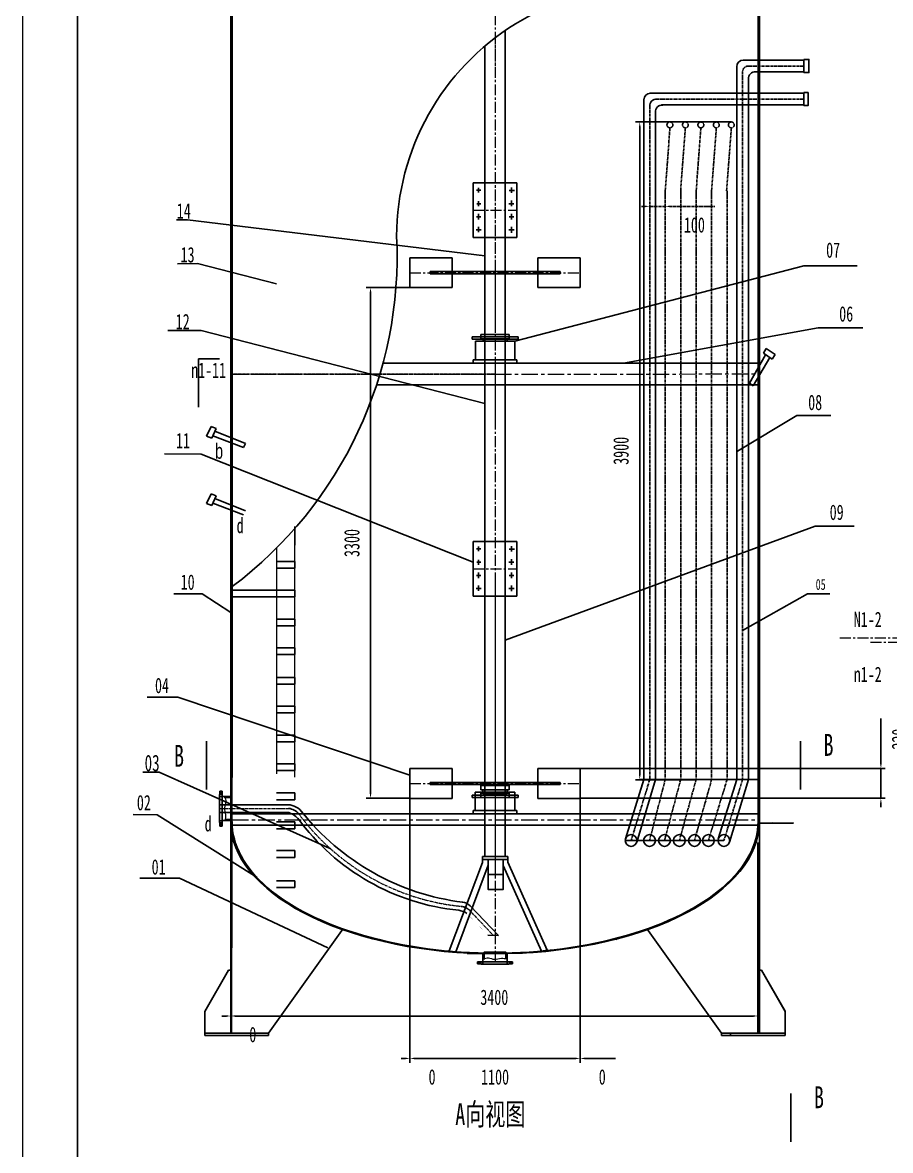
# Model space of a CAD drawing. Header units: millimetres. Extents: x 0 to 16820, y 0 to 23780.
# Drawn here: x 0 to 7920, y 8236 to 18525 of the extents above; entities that cross this region are included whole.
import ezdxf

# ---------------------------------------------------------------- set-up
doc = ezdxf.new("R2010")
doc.units = ezdxf.units.MM
doc.header["$LTSCALE"] = 20
doc.linetypes.add('CENTER', pattern=[2, 1.25, -0.25, 0.25, -0.25])
doc.layers.add('HIDDEN', color=1, linetype='Continuous')
for name, color, linetype, lineweight in [('text', 2, 'Continuous', 13), ('中心线', 1, 'CENTER', 13), ('尺寸线', 2, 'Continuous', 15), ('粗实线', 7, 'Continuous', 25), ('细实线', 3, 'Continuous', 15)]:
    doc.layers.add(name, color=color, linetype=linetype, lineweight=lineweight)
doc.styles.add('DIM', font='SIMFANG.TTF', dxfattribs={"width": 0.67, "height": 140})
doc.styles.add('汉字', font='SIMFANG.TTF', dxfattribs={"width": 0.67, "height": 100})
doc.dimstyles.new('机械', dxfattribs={"dimscale": 20, "dimtxt": 5, "dimasz": 2, "dimexe": 2, "dimexo": 0, "dimgap": 5, "dimtad": 2, "dimdec": 1, "dimlfac": 0.708333, "dimdsep": 46, "dimtxsty": 'DIM', "dimcen": 2.5, "dimadec": 0, "dimazin": 0, "dimtfac": 1, "dimtdec": 1, "dimtmove": 0, "dimatfit": 3, "dimfxl": 0, "dimarcsym": 0})

# ---------------------------------------------------------------- blocks, each defined once
blk = doc.blocks.new('1')
at = {"layer": '粗实线', "color": 1}
for p, q in [((4072, 22156), (4240, 22156)), ((4240, 22156), (4240, 22094)), ((4240, 22094), (4072, 22094))]:
    blk.add_line(p, q, dxfattribs=at)
blk = doc.blocks.new('*D9')
at = {"layer": 'Defpoints', "color": 0, "linetype": 'ByBlock'}
for p in [(5632, 17618), (6148, 17618), (6147, 11618)]:
    blk.add_point(p, dxfattribs=at)
at = {"layer": '粗实线', "color": 0, "linetype": 'ByBlock', "lineweight": -2}
for p, q in [((6148, 17618), (5592, 17618)), ((5632, 11658), (5632, 17578)), ((6147, 11618), (5592, 11618))]:
    blk.add_line(p, q, dxfattribs=at)
at = {"layer": '粗实线', "color": 0, "linetype": 'ByBlock'}
for points in [[(5626, 17578), (5639, 17578), (5632, 17618)], [(5626, 11658), (5639, 11658), (5632, 11618)]]:
    blk.add_solid(points, dxfattribs=at)
at = {"layer": '粗实线', "color": 0, "linetype": 'ByBlock', "insert": (5462, 14618), "char_height": 140, "attachment_point": 5, "rotation": 90, "style": 'DIM'}
blk.add_mtext('3900', dxfattribs=at)
blk = doc.blocks.new('*D11')
at = {"layer": 'Defpoints', "color": 0, "linetype": 'CENTER'}
for p in [(5723, 16859), (5864, 16859), (5864, 16848)]:
    blk.add_point(p, dxfattribs=at)
at = {"layer": '粗实线', "color": 0, "linetype": 'CENTER', "lineweight": -2}
for p, q in [((5683, 16848), (5643, 16848)), ((5723, 16859), (5723, 16808)), ((5723, 16848), (5864, 16848)), ((5864, 16859), (5864, 16808)), ((5904, 16848), (6318, 16848))]:
    blk.add_line(p, q, dxfattribs=at)
at = {"layer": '粗实线', "color": 0, "linetype": 'CENTER'}
for points in [[(5683, 16855), (5683, 16842), (5723, 16848)], [(5904, 16855), (5904, 16842), (5864, 16848)]]:
    blk.add_solid(points, dxfattribs=at)
at = {"layer": '粗实线', "color": 0, "linetype": 'CENTER', "insert": (6131, 16678), "char_height": 140, "attachment_point": 5, "style": 'DIM'}
blk.add_mtext('100', dxfattribs=at)
blk = doc.blocks.new('*D12')
at = {"layer": 'Defpoints', "color": 0, "linetype": 'ByBlock'}
for p in [(1900, 12414), (1900, 9462), (1900, 9306)]:
    blk.add_point(p, dxfattribs=at)
at = {"layer": '粗实线', "color": 0, "linetype": 'ByBlock', "lineweight": -2}
for p, q in [((1900, 12414), (1900, 9422)), ((1900, 9306), (1900, 9502)), ((1860, 9462), (1820, 9462)), ((1900, 9462), (1900, 9462)), ((1940, 9462), (2223, 9462))]:
    blk.add_line(p, q, dxfattribs=at)
at = {"layer": '粗实线', "color": 0, "linetype": 'ByBlock'}
for points in [[(1860, 9469), (1860, 9455), (1900, 9462)], [(1940, 9469), (1940, 9455), (1900, 9462)]]:
    blk.add_solid(points, dxfattribs=at)
at = {"layer": '粗实线', "color": 0, "linetype": 'ByBlock', "insert": (2101, 9292), "char_height": 140, "attachment_point": 5, "style": 'DIM'}
blk.add_mtext('0', dxfattribs=at)
blk = doc.blocks.new('*D13')
at = {"layer": 'Defpoints', "color": 0, "linetype": 'ByBlock'}
for p in [(6710, 9462), (1900, 9306), (6710, 9306)]:
    blk.add_point(p, dxfattribs=at)
at = {"layer": '粗实线', "color": 0, "linetype": 'ByBlock', "lineweight": -2}
for p, q in [((1900, 9306), (1900, 9502)), ((6710, 9306), (6710, 9502)), ((1940, 9462), (6670, 9462))]:
    blk.add_line(p, q, dxfattribs=at)
at = {"layer": '粗实线', "color": 0, "linetype": 'ByBlock'}
for points in [[(1940, 9469), (1940, 9455), (1900, 9462)], [(6670, 9469), (6670, 9455), (6710, 9462)]]:
    blk.add_solid(points, dxfattribs=at)
at = {"layer": '粗实线', "color": 0, "linetype": 'ByBlock', "insert": (4305, 9632), "char_height": 140, "attachment_point": 5, "style": 'DIM'}
blk.add_mtext('3400', dxfattribs=at)
blk = doc.blocks.new('*D14')
at = {"layer": 'Defpoints', "color": 0, "linetype": 'ByBlock'}
for p in [(5088, 11720), (7833, 11720), (5088, 11448)]:
    blk.add_point(p, dxfattribs=at)
at = {"layer": '粗实线', "color": 0, "linetype": 'ByBlock', "lineweight": -2}
for p, q in [((7833, 11760), (7833, 12176)), ((5088, 11720), (7873, 11720)), ((7833, 11448), (7833, 11720)), ((5088, 11448), (7873, 11448)), ((7833, 11408), (7833, 11368))]:
    blk.add_line(p, q, dxfattribs=at)
at = {"layer": '粗实线', "color": 0, "linetype": 'ByBlock'}
for points in [[(7826, 11760), (7839, 11760), (7833, 11720)], [(7826, 11408), (7839, 11408), (7833, 11448)]]:
    blk.add_solid(points, dxfattribs=at)
at = {"layer": '粗实线', "color": 0, "linetype": 'ByBlock', "insert": (8003, 11988), "char_height": 140, "attachment_point": 5, "rotation": 90, "style": 'DIM'}
blk.add_mtext('220', dxfattribs=at)
blk = doc.blocks.new('*D15')
at = {"layer": 'Defpoints', "color": 0, "linetype": 'ByBlock'}
for p in [(3176, 16107), (3535, 16107), (3535, 11584), (3535, 11448), (3535, 11448), (3535, 9075)]:
    blk.add_point(p, dxfattribs=at)
at = {"layer": '粗实线', "color": 0, "linetype": 'ByBlock', "lineweight": -2}
for p, q in [((3535, 16107), (3136, 16107)), ((3176, 11488), (3176, 16067)), ((3535, 11584), (3535, 9035)), ((3535, 11448), (3136, 11448)), ((3535, 11448), (3535, 9035)), ((3495, 9075), (3455, 9075)), ((3535, 9075), (3535, 9075)), ((3575, 9075), (3858, 9075))]:
    blk.add_line(p, q, dxfattribs=at)
at = {"layer": '粗实线', "color": 0, "linetype": 'ByBlock'}
for points in [[(3169, 16067), (3182, 16067), (3176, 16107)], [(3169, 11488), (3182, 11488), (3176, 11448)], [(3495, 9082), (3495, 9068), (3535, 9075)], [(3575, 9082), (3575, 9068), (3535, 9075)]]:
    blk.add_solid(points, dxfattribs=at)
at = {"layer": '粗实线', "color": 0, "linetype": 'ByBlock', "insert": (3006, 13777), "char_height": 140, "attachment_point": 5, "rotation": 90, "style": 'DIM'}
blk.add_mtext('3300', dxfattribs=at)
at = {"layer": '粗实线', "color": 0, "linetype": 'ByBlock', "insert": (3737, 8905), "char_height": 140, "attachment_point": 5, "style": 'DIM'}
blk.add_mtext('0', dxfattribs=at)
blk = doc.blocks.new('*D16')
at = {"layer": 'Defpoints', "color": 0, "linetype": 'ByBlock'}
for p in [(3535, 11448), (5088, 11448), (5088, 9075)]:
    blk.add_point(p, dxfattribs=at)
at = {"layer": '粗实线', "color": 0, "linetype": 'ByBlock', "lineweight": -2}
for p, q in [((3535, 11448), (3535, 9035)), ((5088, 11448), (5088, 9035)), ((3575, 9075), (5048, 9075))]:
    blk.add_line(p, q, dxfattribs=at)
at = {"layer": '粗实线', "color": 0, "linetype": 'ByBlock'}
for points in [[(3575, 9082), (3575, 9068), (3535, 9075)], [(5048, 9082), (5048, 9068), (5088, 9075)]]:
    blk.add_solid(points, dxfattribs=at)
at = {"layer": '粗实线', "color": 0, "linetype": 'ByBlock', "insert": (4312, 8905), "char_height": 140, "attachment_point": 5, "style": 'DIM'}
blk.add_mtext('1100', dxfattribs=at)
blk = doc.blocks.new('*D17')
at = {"layer": 'Defpoints', "color": 0, "linetype": 'ByBlock'}
for p in [(5088, 11584), (5088, 11448), (5088, 9075)]:
    blk.add_point(p, dxfattribs=at)
at = {"layer": '粗实线', "color": 0, "linetype": 'ByBlock', "lineweight": -2}
for p, q in [((5088, 11584), (5088, 9035)), ((5088, 11448), (5088, 9035)), ((5048, 9075), (5008, 9075)), ((5088, 9075), (5088, 9075)), ((5128, 9075), (5411, 9075))]:
    blk.add_line(p, q, dxfattribs=at)
at = {"layer": '粗实线', "color": 0, "linetype": 'ByBlock'}
for points in [[(5048, 9082), (5048, 9068), (5088, 9075)], [(5128, 9082), (5128, 9068), (5088, 9075)]]:
    blk.add_solid(points, dxfattribs=at)
at = {"layer": '粗实线', "color": 0, "linetype": 'ByBlock', "insert": (5290, 8905), "char_height": 140, "attachment_point": 5, "style": 'DIM'}
blk.add_mtext('0', dxfattribs=at)
blk = doc.blocks.new('*D18')
at = {"layer": 'Defpoints', "color": 0, "linetype": 'ByBlock'}
for p in [(5088, 11584), (5088, 11584), (5088, 9075)]:
    blk.add_point(p, dxfattribs=at)
at = {"layer": '粗实线', "color": 0, "linetype": 'ByBlock', "lineweight": -2}
for p, q in [((5088, 11584), (5088, 9035)), ((5088, 11584), (5088, 9035)), ((5048, 9075), (5008, 9075)), ((5088, 9075), (5088, 9075)), ((5128, 9075), (5411, 9075))]:
    blk.add_line(p, q, dxfattribs=at)
at = {"layer": '粗实线', "color": 0, "linetype": 'ByBlock'}
for points in [[(5048, 9082), (5048, 9068), (5088, 9075)], [(5128, 9082), (5128, 9068), (5088, 9075)]]:
    blk.add_solid(points, dxfattribs=at)
at = {"layer": '粗实线', "color": 0, "linetype": 'ByBlock', "insert": (5290, 8905), "char_height": 140, "attachment_point": 5, "style": 'DIM'}
blk.add_mtext('0', dxfattribs=at)

msp = doc.modelspace()

# ---------------------------------------------------------------- linework, layer by layer
at = {"color": 3, "linetype": 'ByBlock'}
for p, q in [((6516.72, 18122.12), (6516.72, 11618.13)), ((6624.01, 18128.48), (6624.01, 18128.14)), ((6624.01, 18014.83), (6624.01, 11618.13)), ((5669.66, 17826.83), (5669.66, 11618.13)), ((5776.95, 17719.53), (5776.95, 11618.13))]:
    msp.add_line(p, q, dxfattribs=at)
at = {"color": 1, "linetype": 'CENTER'}
for p, q in [((6570.36, 18074.83), (6570.36, 11618.1)), ((5723.3, 17773.18), (5723.3, 11618.13)), ((5864.48, 16988.99), (5864.48, 11618.13)), ((6005.66, 16988.91), (6005.66, 11618.16)), ((6146.83, 16988.99), (6146.83, 11618.14)), ((6288.01, 16988.91), (6288.01, 11618.13)), ((6429.19, 16988.99), (6429.19, 11618.12))]:
    msp.add_line(p, q, dxfattribs=at)
at = {"color": 0, "linetype": 'CENTER'}
for p, q in [((5864.48, 16988.99), (5907.5, 17564.62)), ((6005.66, 16988.91), (6048.68, 17564.54)), ((6146.83, 16988.91), (6189.86, 17564.54)), ((6288.01, 16988.91), (6331.03, 17564.54)), ((6424.96, 16988.91), (6467.98, 17564.54)), ((5723.3, 11618.13), (5553.49, 11063.05)), ((5864.48, 11618.21), (5721.44, 11063.05)), ((6005.66, 11618.13), (5858.01, 11063.05)), ((6146.83, 11618.21), (5993.9, 11063.05)), ((6288.01, 11618.13), (6131.82, 11063.05)), ((6429.19, 11618.12), (6259.02, 11063.05)), ((6570.36, 11618.1), (6400.2, 11063.05))]:
    msp.add_line(p, q, dxfattribs=at)
for p, q in [((6760.69, 15507.79), (6785.94, 15552.39)), ((6785.94, 15552.39), (6866.64, 15497.46)), ((6633.87, 15234.02), (6780.47, 15494.81)), ((6818.55, 15469.84), (6667.28, 15211.22)), ((6841.12, 15455.03), (6760.69, 15507.79)), ((6866.64, 15497.46), (6841.12, 15455.03)), ((1678.07, 14752.25), (1720.22, 14840.31)), ((1766.01, 14821.47), (1725.96, 14734.01)), ((1725.96, 14734.01), (1678.07, 14752.25)), ((2015.72, 14649.87), (1735.82, 14755.52)), ((1754.77, 14796.92), (2033.22, 14686.33)), ((2033.22, 14686.33), (2015.72, 14649.87)), ((1899.54, 14153.93), (1899.54, 14344.06)), ((1678.07, 14137.98), (1720.22, 14226.04)), ((1720.22, 14226.04), (1766.01, 14207.19)), ((1766.01, 14207.19), (1725.96, 14119.73)), ((1913.54, 14153.93), (1913.54, 14214.31)), ((6711.54, 13502.05), (6711.54, 14232.08)), ((1725.96, 14119.73), (1678.07, 14137.98)), ((2015.72, 14035.6), (1735.82, 14141.25)), ((1754.77, 14182.65), (2033.22, 14072.06)), ((1899.54, 9305.5), (1899.54, 12414.06)), ((1913.54, 12414.06), (1908.26, 9305.5)), ((4201.56, 11485.95), (4421.56, 11485.95)), ((4198.56, 10889.79), (4198.72, 10915.92)), ((4198.72, 10915.92), (4428.27, 10915.92)), ((4428.27, 10915.92), (4428.27, 10889.79)), ((4198.56, 10862.35), (3891.61, 10055.08)), ((4249.93, 10836.7), (3955.08, 10048.81)), ((4428.27, 10889.79), (4198.56, 10889.79)), ((4198.56, 10889.79), (4198.56, 10862.35)), ((4734.7, 10054.3), (4385.43, 10834.08)), ((4428.27, 10889.79), (4428.27, 10865.12)), ((4428.27, 10865.12), (4786.57, 10062.7)), ((4249.93, 10752.84), (4385.43, 10752.84)), ((2913.54, 10243.04), (2919.58, 10250.59)), ((5709.54, 10243.04), (5703.49, 10250.59)), ((4311.54, 10030.76), (4058.83, 10030.76)), ((4311.54, 10030.76), (4058.83, 10030.76)), ((4201.54, 10030.76), (4421.54, 10030.76)), ((4421.54, 10030.76), (4421.54, 10030.76)), ((4786.57, 10062.7), (4770.17, 10060.66))]:
    msp.add_line(p, q)
at = {"color": 4}
for p, q in [((2484.89, 13926.91), (2484.89, 13926.91)), ((2484.89, 13394.19), (2484.89, 13394.19)), ((2484.89, 12868.68), (2484.89, 12868.68)), ((2484.89, 12335.71), (2484.89, 12335.71)), ((2484.89, 11810.2), (2484.89, 11810.2))]:
    msp.add_line(p, q, dxfattribs=at)
at = {"color": 6, "lineweight": 0}
for p, q in [((2317.47, 13730.38), (2317.47, 11985.34)), ((2484.89, 11985.34), (2484.89, 13757.21)), ((2317.96, 13083.68), (2317.96, 12983.72)), ((2485.38, 12983.74), (2485.38, 13083.68)), ((2317.47, 13010.31), (2317.47, 11672.04)), ((2317.96, 12983.72), (2317.96, 12883.72)), ((2484.89, 11640.5), (2484.89, 13010.31)), ((2485.38, 12883.74), (2485.38, 12983.74))]:
    msp.add_line(p, q, dxfattribs=at)
at = {"color": 7, "lineweight": 0}
msp.add_line((2317.96, 13083.68), (2485.38, 13083.68), dxfattribs=at)
at = {"color": 0, "linetype": 'Continuous'}
msp.add_line((6865.13, 11220.52), (6838.01, 11220.52), dxfattribs=at)
msp.add_lwpolyline([(4249.93, 10889.8), (4385.43, 10889.8), (4385.43, 10615.79), (4249.93, 10615.79)], close=True)
at = {"color": 0, "linetype": 'CENTER'}
for centre in [(5907.5, 17591.39), (6048.68, 17591.31), (6189.86, 17591.31), (6331.03, 17591.31), (6467.98, 17591.31)]:
    msp.add_circle(centre, 26.77, dxfattribs=at)
at = {"color": 0, "linetype": 'Continuous'}
msp.add_solid([(6837.59, 11230.52), (6840.92, 11230.52), (6839.26, 11220.52)], dxfattribs=at)
at = {"layer": 'Defpoints'}
for p, q in [((1900.03, 17124.53), (1900.03, 17048.55)), ((1912.03, 17124.53), (1912.03, 17048.55)), ((1899.54, 15176.2), (1899.54, 15093.45)), ((1911.54, 15176.2), (1911.54, 15100.17)), ((6711.54, 14510.49), (6711.54, 14434.51)), ((6723.54, 14510.49), (6723.54, 14434.51))]:
    msp.add_line(p, q, dxfattribs=at)
at = {"layer": 'HIDDEN', "color": 0}
msp.add_line((6706.17, 11220.52), (7035.25, 11220.52), dxfattribs=at)
msp.add_solid([(7032.33, 11230.52), (7035.67, 11230.52), (7034, 11220.52)], dxfattribs=at)
at = {"layer": '中心线', "ltscale": 4}
for p, q in [((4311.54, 21961.13), (4311.54, 15752.93)), ((4311.54, 18429), (4311.54, 18047.36)), ((4311.54, 18429), (4311.54, 18047.36)), ((4311.54, 17156.25), (4311.54, 15752.93)), ((4111.54, 16813.6), (4511.54, 16813.6)), ((4111.54, 16813.6), (4511.54, 16813.6)), ((4311.54, 16274.25), (4311.54, 14870.93)), ((4311.54, 16274.25), (4311.54, 14870.93)), ((3535.09, 16242.44), (5087.99, 16242.61)), ((3535.09, 16242.44), (5087.99, 16242.61)), ((3535.09, 16242.52), (5087.99, 16242.52)), ((3535.09, 16242.52), (5087.99, 16242.52)), ((4311.54, 15392.25), (4311.54, 13988.93)), ((4311.54, 15392.25), (4311.54, 13988.93)), ((4311.54, 13988.93), (4311.54, 12036.2)), ((4111.54, 13542.04), (4511.54, 13542.04)), ((4111.54, 13542.04), (4511.54, 13542.04)), ((4311.54, 13439.52), (4311.54, 12036.2)), ((7458.49, 12912.05), (9011.39, 12912.22)), ((7738.86, 12871.99), (13304.95, 12871.99)), ((7738.86, 12871.99), (13304.95, 12871.99)), ((4311.54, 12538.28), (4311.54, 11134.96)), ((4311.54, 12538.28), (4311.54, 11134.96)), ((4311.54, 12319.25), (4311.54, 10915.92)), ((4311.54, 12319.25), (4311.54, 10915.92)), ((4311.54, 11933.7), (4311.54, 11552.06)), ((4311.54, 11933.7), (4311.54, 11552.06)), ((4311.54, 11656.28), (4311.54, 10252.96)), ((4311.54, 11656.28), (4311.54, 9935.5)), ((3535.09, 11583.62), (5087.99, 11583.78)), ((3535.09, 11583.7), (5087.99, 11583.7)), ((3535.09, 11583.7), (5087.99, 11583.7)), ((3535.09, 11583.62), (5087.98, 11583.64)), ((4311.54, 11106.27), (4311.54, 10724.63)), ((4311.54, 11106.27), (4311.54, 10724.63))]:
    msp.add_line(p, q, dxfattribs=at)
at = {"layer": '中心线', "ltscale": 6}
for p, q in [((1912.03, 15318.44), (6724.03, 15318.95)), ((1911.48, 11250.87), (6723.48, 11251.38)), ((1911.48, 11250.87), (6723.48, 11251.38))]:
    msp.add_line(p, q, dxfattribs=at)
at = {"layer": '中心线', "color": 1}
for p, q in [((1798.28, 11354.55), (2427.08, 11355.91)), ((4071.16, 10432.15), (4295.16, 10198.46))]:
    msp.add_line(p, q, dxfattribs=at)
at = {"layer": '中心线', "color": 3, "const_width": 0.6}
msp.add_lwpolyline([(4055.2, 10397.64), (4246.67, 10199.65)], dxfattribs=at)
at = {"layer": '中心线', "color": 1}
msp.add_arc((4211.22, 12552.46), 2100.32, 216.094287, 264.275009, dxfattribs=at)
at = {"layer": '尺寸线'}
msp.add_line((4311.79, 10035.5), (4562.53, 10035.5), dxfattribs=at)
msp.add_line((4311.79, 10035.5), (4562.53, 10035.5), dxfattribs=at)
at = {"layer": '尺寸线', "ltscale": 4, "const_width": 0.6}
for points in [[(1677.89, 11969.01), (1824.69, 11969.01)], [(7099.57, 11969.01), (6952.77, 11969.01)], [(7012.31, 8754.64), (6865.51, 8754.64)]]:
    msp.add_lwpolyline(points, dxfattribs=at)
at = {"layer": '粗实线'}
msp.add_line((500, 23580), (500, 200), dxfattribs=at)
msp.add_line((500, 23580), (500, 200), dxfattribs=at)
at = {"layer": '粗实线', "ltscale": 6}
for p, q in [((1899.54, 15892.6), (1899.54, 19386.27)), ((1911.54, 15892.6), (1911.54, 19386.27)), ((1911.54, 15892.6), (1911.54, 19386.27)), ((6711.54, 19386.27), (6711.54, 13693.88)), ((6711.54, 19386.27), (6711.54, 13693.88)), ((6723.54, 19384.49), (6723.54, 13693.88)), ((6723.54, 19384.49), (6723.54, 9835.47)), ((1899.54, 15176.2), (1899.54, 16220.44)), ((1899.54, 15176.2), (1899.54, 16220.44)), ((1911.54, 15176.2), (1911.54, 16220.44)), ((1911.54, 15176.2), (1911.54, 16220.44)), ((1911.54, 13118.27), (1911.54, 15892.6)), ((1899.54, 12642.52), (1899.54, 15818.27)), ((1899.54, 12978.57), (1899.54, 15751.07)), ((1899.54, 12951.07), (1899.54, 15751.07)), ((1899.54, 14948.29), (1899.54, 15100.17)), ((1899.54, 14948.29), (1899.54, 15100.17)), ((1911.54, 14344.06), (1911.54, 15100.17)), ((1911.54, 14344.06), (1911.54, 15100.17)), ((1899.54, 14344.06), (1899.54, 14728.29)), ((1899.54, 14344.06), (1899.54, 14728.29)), ((6711.54, 13599.5), (6711.54, 11220.52)), ((6711.54, 13059.26), (6711.54, 12001.86)), ((6723.54, 13059.26), (6723.54, 12002.37)), ((6723.54, 13059.26), (6723.54, 12002.37)), ((1899.54, 11464.56), (1820.28, 11464.56)), ((1899.54, 11464.56), (1820.28, 11464.56)), ((1899.32, 11454.56), (1839.9, 11454.56)), ((1899.32, 11454.56), (1839.9, 11454.56)), ((1899.54, 11244.56), (1820.28, 11244.56)), ((1899.54, 11244.56), (1820.28, 11244.56)), ((1899.32, 11254.56), (1847.96, 11254.56)), ((1899.32, 11254.56), (1847.96, 11254.56)), ((4201.54, 10036.77), (4201.54, 9957.5)), ((4201.54, 10036.77), (4201.54, 9957.5)), ((4211.54, 10036.55), (4211.54, 9977.12)), ((4211.54, 10036.55), (4211.54, 9977.12)), ((4411.54, 10036.55), (4411.54, 9985.19)), ((4411.54, 10036.55), (4411.54, 9985.19)), ((4421.54, 10036.77), (4421.54, 9957.5)), ((4421.54, 10036.77), (4421.54, 9957.5))]:
    msp.add_line(p, q, dxfattribs=at)
at = {"layer": '粗实线', "ltscale": 4}
for p, q in [((4403.3, 18451.47), (4403.3, 10915.92)), ((4219.77, 18311.22), (4219.77, 10915.92)), ((4511.54, 17063.6), (4111.54, 17063.6)), ((4111.54, 17063.6), (4111.54, 16563.6)), ((4511.54, 17063.6), (4111.54, 17063.6)), ((4111.54, 17063.6), (4111.54, 16563.6)), ((4141.68, 16994.57), (4182.42, 16994.57)), ((4141.68, 16994.57), (4182.42, 16994.57)), ((4162.05, 16974.22), (4162.05, 17017.82)), ((4162.05, 16974.22), (4162.05, 17017.82)), ((4441.39, 16991.66), (4487.95, 16991.66)), ((4441.39, 16991.66), (4487.95, 16991.66)), ((4461.76, 16971.32), (4461.76, 17020.73)), ((4461.76, 16971.32), (4461.76, 17020.73)), ((4511.54, 16563.6), (4511.54, 17063.6)), ((4511.54, 16563.6), (4511.54, 17063.6)), ((4162.05, 16849.25), (4162.05, 16895.75)), ((4162.05, 16849.25), (4162.05, 16895.75)), ((4461.76, 16849.25), (4461.76, 16901.57)), ((4461.76, 16849.25), (4461.76, 16901.57)), ((4144.59, 16872.5), (4182.42, 16872.5)), ((4144.59, 16872.5), (4182.42, 16872.5)), ((4162.05, 16727.18), (4162.05, 16779.5)), ((4162.05, 16727.18), (4162.05, 16779.5)), ((4438.48, 16872.5), (4482.13, 16872.5)), ((4438.48, 16872.5), (4482.13, 16872.5)), ((4461.76, 16727.18), (4461.76, 16779.5)), ((4461.76, 16727.18), (4461.76, 16779.5)), ((4141.68, 16753.34), (4182.42, 16753.34)), ((4141.68, 16753.34), (4182.42, 16753.34)), ((4441.39, 16753.34), (4482.13, 16753.34)), ((4441.39, 16753.34), (4482.13, 16753.34)), ((4138.77, 16634.18), (4185.33, 16634.18)), ((4138.77, 16634.18), (4185.33, 16634.18)), ((4162.05, 16613.84), (4162.05, 16660.34)), ((4162.05, 16613.84), (4162.05, 16660.34)), ((4438.48, 16634.18), (4485.04, 16634.18)), ((4438.48, 16634.18), (4485.04, 16634.18)), ((4461.76, 16608.02), (4461.76, 16660.34)), ((4461.76, 16608.02), (4461.76, 16660.34)), ((4111.54, 16563.68), (4511.54, 16563.68)), ((4111.54, 16563.68), (4511.54, 16563.68)), ((3919.53, 16378.36), (3535.09, 16378.36)), ((3535.1, 16106.56), (3535.09, 16378.36)), ((3919.53, 16106.56), (3919.53, 16378.36)), ((4703.55, 16106.56), (4703.55, 16378.36)), ((4703.55, 16378.36), (5087.99, 16378.36)), ((5087.98, 16106.56), (5087.99, 16378.36)), ((3718.53, 16252.52), (3718.53, 16232.52)), ((3718.53, 16252.52), (3718.53, 16232.52)), ((3718.54, 16252.52), (3718.54, 16232.52)), ((3718.54, 16252.52), (3718.54, 16232.52)), ((4904.54, 16252.52), (3718.54, 16252.52)), ((4904.54, 16252.52), (3718.54, 16252.52)), ((3718.54, 16232.52), (4904.54, 16232.52)), ((3718.54, 16232.52), (4904.54, 16232.52)), ((4904.54, 16252.52), (4904.54, 16232.52)), ((4904.54, 16252.52), (4904.54, 16232.52)), ((4904.55, 16252.52), (4904.55, 16232.52)), ((4904.55, 16252.52), (4904.55, 16232.52)), ((3535.1, 16106.56), (3919.55, 16106.56)), ((5087.98, 16106.56), (4703.53, 16106.56)), ((4102.03, 15658.44), (4102.03, 15636.8)), ((4102.03, 15658.44), (4102.03, 15636.8)), ((4522.03, 15658.44), (4102.03, 15658.44)), ((4522.03, 15658.44), (4102.03, 15658.44)), ((4442.03, 15678.44), (4182.03, 15678.44)), ((4182.03, 15678.44), (4182.03, 15638.44)), ((4442.03, 15678.44), (4182.03, 15678.44)), ((4182.03, 15678.44), (4182.03, 15638.44)), ((4442.03, 15638.44), (4442.03, 15678.44)), ((4442.03, 15638.44), (4442.03, 15678.44)), ((4522.03, 15636.8), (4522.03, 15658.44)), ((4522.03, 15636.8), (4522.03, 15658.44)), ((4102.03, 15636.8), (4522.03, 15636.8)), ((4102.03, 15636.8), (4522.03, 15636.8)), ((4492.03, 15618.44), (4132.03, 15618.44)), ((4132.03, 15618.44), (4132.03, 15448.44)), ((4492.03, 15618.44), (4132.03, 15618.44)), ((4132.03, 15618.44), (4132.03, 15448.44)), ((4182.03, 15638.44), (4442.03, 15638.44)), ((4182.03, 15638.44), (4442.03, 15638.44)), ((4202.03, 15638.44), (4202.03, 15618.44)), ((4202.03, 15638.44), (4202.03, 15618.44)), ((4422.03, 15638.44), (4422.03, 15618.44)), ((4422.03, 15638.44), (4422.03, 15618.44)), ((4492.03, 15448.44), (4492.03, 15618.44)), ((4492.03, 15448.44), (4492.03, 15618.44)), ((4512.03, 15448.44), (4112.03, 15448.44)), ((4112.03, 15448.44), (4112.03, 15418.44)), ((4512.03, 15448.44), (4112.03, 15448.44)), ((4112.03, 15448.44), (4112.03, 15418.44)), ((4132.03, 15448.44), (4492.03, 15448.44)), ((4132.03, 15448.44), (4492.03, 15448.44)), ((4512.03, 15418.44), (4512.03, 15448.44)), ((4512.03, 15418.44), (4512.03, 15448.44)), ((3289.82, 15418.44), (6514.01, 15418.44)), ((3289.82, 15418.44), (6712.03, 15418.44)), ((4112.03, 15418.44), (4512.03, 15418.44)), ((4112.03, 15418.44), (4512.03, 15418.44)), ((6712.03, 15218.95), (3230.38, 15218.58)), ((6553.93, 15218.93), (3230.38, 15218.58)), ((4511.54, 13792.04), (4111.54, 13792.04)), ((4111.54, 13792.04), (4111.54, 13292.04)), ((4511.54, 13792.04), (4111.54, 13792.04)), ((4111.54, 13792.04), (4111.54, 13292.04)), ((4511.54, 13292.04), (4511.54, 13792.04)), ((4511.54, 13292.04), (4511.54, 13792.04)), ((4141.68, 13723.01), (4182.42, 13723.01)), ((4141.68, 13723.01), (4182.42, 13723.01)), ((4162.05, 13702.66), (4162.05, 13746.26)), ((4162.05, 13702.66), (4162.05, 13746.26)), ((4441.39, 13720.1), (4487.95, 13720.1)), ((4441.39, 13720.1), (4487.95, 13720.1)), ((4461.76, 13699.76), (4461.76, 13749.17)), ((4461.76, 13699.76), (4461.76, 13749.17)), ((4144.59, 13600.94), (4182.42, 13600.94)), ((4144.59, 13600.94), (4182.42, 13600.94)), ((4162.05, 13577.69), (4162.05, 13624.19)), ((4162.05, 13577.69), (4162.05, 13624.19)), ((4438.48, 13600.94), (4482.13, 13600.94)), ((4438.48, 13600.94), (4482.13, 13600.94)), ((4461.76, 13577.69), (4461.76, 13630.01)), ((4461.76, 13577.69), (4461.76, 13630.01)), ((4141.68, 13481.78), (4182.42, 13481.78)), ((4141.68, 13481.78), (4182.42, 13481.78)), ((4162.05, 13455.62), (4162.05, 13507.94)), ((4162.05, 13455.62), (4162.05, 13507.94)), ((4441.39, 13481.78), (4482.13, 13481.78)), ((4441.39, 13481.78), (4482.13, 13481.78)), ((4461.76, 13455.62), (4461.76, 13507.94)), ((4461.76, 13455.62), (4461.76, 13507.94)), ((4162.05, 13342.28), (4162.05, 13388.78)), ((4162.05, 13342.28), (4162.05, 13388.78)), ((4461.76, 13336.46), (4461.76, 13388.78)), ((4461.76, 13336.46), (4461.76, 13388.78)), ((4111.54, 13292.04), (4511.54, 13292.04)), ((4111.54, 13292.04), (4511.54, 13292.04)), ((4138.77, 13362.62), (4185.33, 13362.62)), ((4138.77, 13362.62), (4185.33, 13362.62)), ((4438.48, 13362.62), (4485.04, 13362.62)), ((4438.48, 13362.62), (4485.04, 13362.62)), ((3919.54, 11719.54), (3535.09, 11719.54)), ((3535.11, 11447.74), (3535.09, 11719.54)), ((3919.54, 11447.74), (3919.54, 11719.54)), ((4703.54, 11447.74), (4703.54, 11719.54)), ((4703.54, 11719.54), (5087.99, 11719.54)), ((5087.97, 11447.74), (5087.99, 11719.54)), ((3718.54, 11593.7), (3718.54, 11573.7)), ((3718.54, 11593.7), (3718.54, 11573.7)), ((4904.54, 11593.7), (3718.54, 11593.7)), ((4904.54, 11593.7), (3718.54, 11593.7)), ((3718.54, 11573.7), (4904.54, 11573.7)), ((3718.54, 11573.7), (4904.54, 11573.7)), ((4441.51, 11565.49), (4181.51, 11565.49)), ((4181.51, 11565.49), (4181.51, 11525.49)), ((4441.51, 11565.49), (4181.51, 11565.49)), ((4181.51, 11565.49), (4181.51, 11525.49)), ((4181.51, 11525.49), (4441.51, 11525.49)), ((4181.51, 11525.49), (4441.51, 11525.49)), ((4201.51, 11525.49), (4201.51, 11505.49)), ((4201.51, 11525.49), (4201.51, 11505.49)), ((4421.51, 11525.49), (4421.51, 11505.49)), ((4421.51, 11525.49), (4421.51, 11505.49)), ((4441.51, 11525.49), (4441.51, 11565.49)), ((4441.51, 11525.49), (4441.51, 11565.49)), ((4904.54, 11593.7), (4904.54, 11573.7)), ((4904.54, 11593.7), (4904.54, 11573.7)), ((3535.11, 11447.74), (3919.55, 11447.74)), ((4101.56, 11475.95), (4101.56, 11454.31)), ((4101.56, 11475.95), (4101.56, 11454.31)), ((4521.56, 11475.95), (4101.56, 11475.95)), ((4521.56, 11475.95), (4101.56, 11475.95)), ((4101.56, 11454.31), (4521.56, 11454.31)), ((4101.56, 11454.31), (4521.56, 11454.31)), ((4491.51, 11505.49), (4131.51, 11505.49)), ((4131.51, 11505.49), (4131.51, 11335.49)), ((4491.51, 11505.49), (4131.51, 11505.49)), ((4131.51, 11505.49), (4131.51, 11335.49)), ((4441.56, 11495.95), (4181.56, 11495.95)), ((4181.56, 11495.95), (4181.56, 11455.95)), ((4441.56, 11495.95), (4181.56, 11495.95)), ((4181.56, 11495.95), (4181.56, 11455.95)), ((4181.56, 11455.95), (4441.56, 11455.95)), ((4181.56, 11455.95), (4441.56, 11455.95)), ((4441.56, 11455.95), (4441.56, 11495.95)), ((4441.56, 11455.95), (4441.56, 11495.95)), ((4491.51, 11335.49), (4491.51, 11505.49)), ((4491.51, 11335.49), (4491.51, 11505.49)), ((4521.56, 11454.31), (4521.56, 11475.95)), ((4521.56, 11454.31), (4521.56, 11475.95)), ((5087.97, 11447.74), (4703.52, 11447.74)), ((4511.51, 11335.49), (4111.51, 11335.49)), ((4111.51, 11335.49), (4111.51, 11305.49)), ((4511.51, 11335.49), (4111.51, 11335.49)), ((4111.51, 11335.49), (4111.51, 11305.49)), ((4131.51, 11335.49), (4491.51, 11335.49)), ((4131.51, 11335.49), (4491.51, 11335.49)), ((4511.51, 11305.49), (4511.51, 11335.49)), ((4511.51, 11305.49), (4511.51, 11335.49)), ((1911.51, 11305.49), (6711.51, 11305.49)), ((4111.51, 11305.49), (4511.51, 11305.49)), ((4111.51, 11305.49), (4511.51, 11305.49)), ((6711.48, 11203.73), (1911.48, 11203.24)), ((2245.06, 9305.5), (2913.54, 10243.04)), ((6378.02, 9305.5), (5709.54, 10243.04)), ((1879.92, 9879.63), (1663.33, 9504)), ((1899.54, 9879.63), (1879.54, 9879.63)), ((6723.54, 9879.63), (6743.54, 9879.63)), ((6743.16, 9879.63), (6959.75, 9504)), ((6743.54, 9879.63), (6959.54, 9505.5)), ((1663.45, 9304), (1663.33, 9504)), ((6959.54, 9305.5), (6959.54, 9505.5)), ((6959.63, 9304), (6959.75, 9504)), ((1913.54, 9305.5), (2245.06, 9305.5)), ((2245.06, 9305.5), (2245.06, 9285.5)), ((6709.54, 9305.5), (6378.02, 9305.5)), ((6378.02, 9305.5), (6378.02, 9285.5)), ((6709.54, 9305.5), (6459.54, 9305.5)), ((6459.54, 9305.5), (6459.54, 9285.5))]:
    msp.add_line(p, q, dxfattribs=at)
at = {"layer": '粗实线', "color": 3, "linetype": 'ByBlock'}
for p, q in [((7130.7, 18182.12), (6576.72, 18182.12)), ((7130.7, 18074.83), (6684.01, 18074.83)), ((7130.7, 17880.48), (5723.3, 17880.48)), ((7130.7, 17773.18), (5830.6, 17773.18)), ((5907.5, 17618.17), (6467.99, 17618.09)), ((1720.22, 14840.31), (1766.01, 14821.47)), ((2317.47, 13346.62), (1913.54, 13346.62)), ((2317.47, 13284.66), (1913.54, 13284.66)), ((5669.66, 11618.14), (5502.26, 11078.95)), ((5776.95, 11618.13), (5604.86, 11047.56)), ((5632.28, 11618.14), (6711.54, 11618.09)), ((6516.72, 11618.13), (6348.97, 11078.98)), ((6624.01, 11618.13), (6451.55, 11047.53)), ((6400.2, 11063.05), (5504.91, 11063.05))]:
    msp.add_line(p, q, dxfattribs=at)
at = {"layer": '粗实线', "color": 1, "linetype": 'CENTER'}
for p, q in [((7130.7, 18128.48), (6624.01, 18128.48)), ((7130.7, 17826.83), (5776.95, 17826.83)), ((4311.54, 15318.69), (1911.54, 15318.69))]:
    msp.add_line(p, q, dxfattribs=at)
at = {"layer": '粗实线', "color": 3}
for p, q in [((7130.7, 18175.56), (7130.7, 18084.16)), ((7130.7, 17872.53), (7130.7, 17781.13)), ((6711.54, 13153.64), (6711.54, 13059.26)), ((1798.28, 11389.58), (2402.21, 11389.45)), ((2428.62, 11319.16), (1798.28, 11318.57)), ((2485.91, 11303.59), (2485.87, 11303.59)), ((4085.94, 10467.43), (4343.65, 10197.26)), ((4343.65, 10197.26), (4246.67, 10199.65))]:
    msp.add_line(p, q, dxfattribs=at)
at = {"layer": '粗实线', "color": 2, "linetype": 'ByBlock'}
msp.add_line((1606.43, 15458.33), (1796.43, 15458.33), dxfattribs=at)
at = {"layer": '粗实线', "color": 1}
msp.add_line((6633.87, 15234.02), (6667.28, 15211.22), dxfattribs=at)
at = {"layer": '粗实线', "ltscale": 5}
for p, q in [((1899.54, 14153.93), (1899.54, 12414.06)), ((1899.54, 14153.93), (1899.54, 12414.06)), ((1913.54, 14153.93), (1913.54, 12414.06)), ((1825.28, 11494.56), (1793.28, 11494.56)), ((1825.28, 11494.56), (1793.28, 11494.56)), ((1800.28, 11481.56), (1798.28, 11481.56)), ((1798.28, 11481.56), (1798.28, 11227.56)), ((1800.28, 11481.56), (1798.28, 11481.56)), ((1798.28, 11481.56), (1798.28, 11227.56)), ((1820.28, 11465.31), (1798.28, 11465.31)), ((1820.28, 11465.31), (1798.28, 11465.31)), ((1820.28, 11514.56), (1800.28, 11514.56)), ((1800.28, 11514.56), (1800.28, 11481.56)), ((1820.28, 11514.56), (1800.28, 11514.56)), ((1800.28, 11514.56), (1800.28, 11481.56)), ((1820.28, 11503.56), (1800.28, 11503.56)), ((1820.28, 11503.56), (1800.28, 11503.56)), ((1820.28, 11485.56), (1800.28, 11485.56)), ((1820.28, 11485.56), (1800.28, 11485.56)), ((1820.28, 11194.56), (1820.28, 11514.56)), ((1820.28, 11194.56), (1820.28, 11514.56)), ((1820.28, 11243.81), (1798.28, 11243.81)), ((1820.28, 11243.81), (1798.28, 11243.81)), ((1800.28, 11227.56), (1798.28, 11227.56)), ((1800.28, 11227.56), (1798.28, 11227.56)), ((1800.28, 11194.56), (1800.28, 11227.56)), ((1800.28, 11194.56), (1800.28, 11227.56)), ((1820.28, 11223.56), (1800.28, 11223.56)), ((1820.28, 11223.56), (1800.28, 11223.56)), ((1825.28, 11214.56), (1793.28, 11214.56)), ((1825.28, 11214.56), (1793.28, 11214.56)), ((1820.28, 11205.56), (1800.28, 11205.56)), ((1820.28, 11205.56), (1800.28, 11205.56)), ((1800.28, 11194.56), (1820.28, 11194.56)), ((1800.28, 11194.56), (1820.28, 11194.56)), ((6709.54, 11045.38), (6709.54, 9305.5)), ((6723.54, 11045.38), (6723.54, 9305.5)), ((6723.54, 11045.38), (6723.54, 9305.5)), ((5423.88, 10156.49), (5421.51, 10164.96)), ((5423.88, 10156.49), (5421.51, 10164.96)), ((4471.54, 9957.5), (4151.54, 9957.5)), ((4151.54, 9957.5), (4151.54, 9937.5)), ((4471.54, 9957.5), (4151.54, 9957.5)), ((4151.54, 9957.5), (4151.54, 9937.5)), ((4151.54, 9937.5), (4184.54, 9937.5)), ((4151.54, 9937.5), (4184.54, 9937.5)), ((4162.54, 9957.5), (4162.54, 9937.5)), ((4162.54, 9957.5), (4162.54, 9937.5)), ((4171.54, 9962.5), (4171.54, 9930.5)), ((4171.54, 9962.5), (4171.54, 9930.5)), ((4180.54, 9957.5), (4180.54, 9937.5)), ((4180.54, 9957.5), (4180.54, 9937.5)), ((4184.54, 9937.5), (4184.54, 9935.5)), ((4184.54, 9937.5), (4184.54, 9935.5)), ((4184.54, 9935.5), (4438.54, 9935.5)), ((4184.54, 9935.5), (4438.54, 9935.5)), ((4200.79, 9957.5), (4200.79, 9935.5)), ((4200.79, 9957.5), (4200.79, 9935.5)), ((4422.29, 9957.5), (4422.29, 9935.5)), ((4422.29, 9957.5), (4422.29, 9935.5)), ((4471.54, 9937.5), (4438.54, 9937.5)), ((4438.54, 9937.5), (4438.54, 9935.5)), ((4471.54, 9937.5), (4438.54, 9937.5)), ((4438.54, 9937.5), (4438.54, 9935.5)), ((4442.54, 9957.5), (4442.54, 9937.5)), ((4442.54, 9957.5), (4442.54, 9937.5)), ((4451.54, 9962.5), (4451.54, 9930.5)), ((4451.54, 9962.5), (4451.54, 9930.5)), ((4460.54, 9957.5), (4460.54, 9937.5)), ((4460.54, 9957.5), (4460.54, 9937.5)), ((4471.54, 9937.5), (4471.54, 9957.5)), ((4471.54, 9937.5), (4471.54, 9957.5)), ((1663.46, 9284), (1663.45, 9304)), ((1663.46, 9284), (1663.45, 9304)), ((1663.54, 9305.5), (2163.54, 9305.5)), ((1663.54, 9305.5), (2163.54, 9305.5)), ((1663.54, 9285.5), (1663.54, 9305.5)), ((1663.54, 9285.5), (1663.54, 9305.5)), ((2163.54, 9285.5), (1663.54, 9285.5)), ((2245.38, 9285.5), (1663.54, 9285.5)), ((6377.7, 9285.5), (6959.54, 9285.5)), ((6959.54, 9305.5), (6459.54, 9305.5)), ((6959.54, 9305.5), (6459.54, 9305.5)), ((6959.54, 9305.5), (6459.54, 9305.5)), ((6959.54, 9305.5), (6459.54, 9305.5)), ((6459.54, 9285.5), (6959.54, 9285.5)), ((6459.54, 9285.5), (6959.54, 9285.5)), ((6459.54, 9285.5), (6959.54, 9285.5)), ((6959.54, 9285.5), (6959.54, 9305.5)), ((6959.54, 9285.5), (6959.54, 9305.5)), ((6959.54, 9285.5), (6959.54, 9305.5)), ((6959.54, 9285.5), (6959.54, 9305.5)), ((6959.62, 9284), (6959.63, 9304)), ((6959.62, 9284), (6959.63, 9304))]:
    msp.add_line(p, q, dxfattribs=at)
at = {"layer": '粗实线', "color": 6, "linetype": 'ByBlock'}
msp.add_line((2484.89, 13757.21), (2484.89, 13926.91), dxfattribs=at)
at = {"layer": '粗实线', "color": 3}
for points in [[(7130.7, 18188.78), (7175.59, 18188.78), (7175.59, 18068.74), (7130.7, 18068.74)], [(7130.7, 17886.59), (7167.76, 17886.59), (7167.76, 17767.06), (7130.7, 17767.06)]]:
    msp.add_lwpolyline(points, close=True, dxfattribs=at)
at = {"layer": '粗实线', "color": 1, "linetype": 'ByBlock'}
msp.add_lwpolyline([(4211.54, 10036.55), (4411.68, 10036.55), (4411.68, 10043.98), (4211.54, 10043.98)], close=True, dxfattribs=at)
at = {"layer": '粗实线', "color": 3, "linetype": 'ByBlock'}
for centre in [(5553.49, 11063.05), (5721.44, 11063.05), (5858.01, 11063.05), (5993.9, 11063.05), (6131.82, 11063.05), (6259.02, 11063.05), (6400.2, 11063.05)]:
    msp.add_circle(centre, 53.65, dxfattribs=at)
for centre, radius, start, end in [((5694.92, 16571.04), 2281.29, 63.413799, 179.885239), ((6576.72, 18122.12), 60, 90, 180), ((6630.36, 18068.48), 60, 84.215333, 96.078004), ((6630.36, 18068.48), 60, 173.921996, 185.784667), ((6684.01, 18014.83), 60, 84.215333, 185.784667), ((6630.36, 18068.48), 60, 263.921996, 264.215333), ((6630.36, 18068.48), 60, 5.784667, 6.078004), ((5729.66, 17820.48), 60, 90, 180), ((5783.3, 17766.83), 60, 84.215333, 185.784667), ((5729.66, 17820.48), 60, 5.784667, 6.078004), ((5729.66, 17820.48), 60, 263.921996, 264.215333), ((5836.95, 17713.18), 60, 84.215333, 185.784667), ((5783.3, 17766.83), 60, 263.921996, 264.215333), ((5783.3, 17766.83), 60, 5.784667, 6.078004), ((-354.58, 16393.59), 3772.6, 306.956376, 2.765439), ((2413.97, 11216.71), 173.14, 41.719486, 93.89332), ((2344.35, 11100.43), 234.4, 39.908891, 68.929077), ((4291.72, 12709.84), 2226.2, 218.239509, 262.94145), ((3999.24, 10375.79), 126.15, 46.58757, 84.338567), ((3961.87, 10267.13), 160.44, 54.4325, 83.486468)]:
    msp.add_arc(centre, radius, start, end, dxfattribs=at)
at = {"layer": '粗实线', "color": 1, "linetype": 'CENTER'}
for centre, radius, start, end in [((6624.01, 18074.83), 53.65, 90, 180), ((3988, 10336.95), 126.41, 48.861689, 84.717496)]:
    msp.add_arc(centre, radius, start, end, dxfattribs=at)
at = {"layer": '粗实线', "color": 1, "linetype": 'ByBlock'}
msp.add_arc((2412.88, 11216.52), 140.11, 39.422114, 84.183638, dxfattribs=at)
at = {"layer": '粗实线', "color": 3}
for start, end in [(214.779304, 214.84339), (216.13253, 264.333194)]:
    msp.add_arc((4184.43, 12486.03), 2069.61, start, end, dxfattribs=at)
at = {"layer": '粗实线', "ltscale": 6}
for major_axis, start_param, end_param in [((-2412, 0), 6.2831849, 7.8083605), ((-2412, 0), 6.2831849, 7.8083605), ((-2400, 0), 6.2831849, 9.42520181), ((-2400, 0), 6.2831849, 9.42520181), ((-2412, 0), 7.89960276, 9.42520076), ((-2412, 0), 7.89960276, 9.42520076)]:
    msp.add_ellipse((4311.54, 11235.5), major_axis=major_axis, ratio=0.5, start_param=start_param, end_param=end_param, dxfattribs=at)
at = {"layer": '细实线'}
msp.add_line((0, 23780), (0, 0), dxfattribs=at)
msp.add_line((0, 23780), (0, 0), dxfattribs=at)
at = {"layer": '细实线', "ltscale": 5}
for points, start_tangent in [([(1846, 11464.5), (1854.07, 11414.58), (1842.33, 11361.72), (1851.87, 11296.38), (1846, 11245.73)], (-1, 0)), ([(1846, 11464.5), (1854.07, 11414.58), (1842.33, 11361.72), (1851.87, 11296.38), (1846, 11245.73)], (-1, 0)), ([(4201.59, 9983.23), (4251.52, 9991.29), (4304.37, 9979.56), (4369.71, 9989.09), (4420.37, 9983.23)], (0, -1)), ([(4201.59, 9983.23), (4251.52, 9991.29), (4304.37, 9979.56), (4369.71, 9989.09), (4420.37, 9983.23)], (0, -1))]:
    msp.add_spline(points, degree=3, dxfattribs=dict(at, start_tangent=start_tangent))

# ---------------------------------------------------------------- block references
at = {"layer": '粗实线', "color": 1}
for p in [(-1754.76, -8547.45), (-1754.76, -8809.03), (-1754.76, -9072.96), (-1754.76, -9334.54), (-1754.76, -9605.93), (-1754.76, -9867.51), (-1754.76, -10131.44), (-1754.76, -10393.02), (-1754.76, -10659.3), (-1754.76, -10923.23), (-1754.76, -11184.81), (-1754.76, -11460.08)]:
    msp.add_blockref('1', p, dxfattribs=at)

# ---------------------------------------------------------------- texts
at = {"layer": 'text', "style": '汉字', "width": 0.67}
for s, height, p in [('n1-11', 140, (1538.72, 15283.59)), ('A向视图', 200, (3948.67, 8466.19))]:
    msp.add_text(s, height=height, dxfattribs=at).set_placement(p)
at = {"layer": 'text', "ltscale": 4, "style": '汉字', "width": 0.67}
for s, p in [('d', (1953.34, 13866.58)), ('N1-2', (7585.05, 13010.14)), ('n1-2', (7585.05, 12509.21)), ('d', (1661.95, 11146.07))]:
    msp.add_text(s, height=140, dxfattribs=at).set_placement(p)
at = {"layer": 'text', "char_height": 200, "width": 262.2425, "attachment_point": 5, "style": '汉字'}
for insert in [(7354.86, 11935.36), (1428, 11835.36), (7267.6, 8720.99)]:
    msp.add_mtext('B', dxfattribs=dict(at, insert=insert))
at = {"layer": '粗实线', "color": 3, "linetype": 'ByBlock', "attachment_point": 1}
for s, insert, char_height, width, style in [('14', (1407.65, 16877.09), 140, 125.17, '汉字'), ('13', (1442.17, 16477.09), 140, 177.02, '汉字'), ('07', (7333.16, 16519.39), 140, 475.7, '汉字'), ('12', (1397.77, 15867.26), 140, 317.52, '汉字'), ('06', (7452.14, 15937.29), 140, 550.53, '汉字'), ('08', (7169.23, 15129.6), 140, 411.15, '汉字'), ('11', (1400.3, 14781.58), 140, 488.5, '汉字'), ('{\\fArial|b0|i0|c0|p32;b}', (1756.67, 14685.67), 140, 103.51, 'DIM'), ('09', (7365.38, 14127.65), 140, 562.71, '汉字'), ('10', (1442.86, 13490.7), 140, 288.17, '汉字'), ('05', (7237.9, 13449.28), 100, 222.37, '汉字'), ('04', (1208.71, 12547.33), 140, 351.95, '汉字'), ('03', (1113.97, 11845.38), 150, 144.74, '汉字'), ('{\\C2;02}', (1043.09, 11478.53), 140, 216.37, '汉字'), ('01', (1177.93, 10892.04), 140, 326.28, '汉字')]:
    msp.add_mtext(s, dxfattribs=dict(at, insert=insert, char_height=char_height, width=width, style=style))

# ---------------------------------------------------------------- dimensions: what is measured, and where the dimension line sits
at = {"layer": '粗实线', "color": 3, "linetype": 'ByBlock'}
for base, p1, p2, angle, text, picture, middle in [((5632.28, 17618.14), (6146.83, 11618.14), (6147.68, 17618.14), 90, '3900', '*D9', (5462.28, 14618.14)), ((7832.67, 11719.54), (5087.97, 11447.74), (5087.99, 11719.54), 270, '220', '*D14', (8002.67, 11988.02))]:
    dim = msp.add_linear_dim(base=base, p1=p1, p2=p2, angle=angle, text=text, dimstyle='机械', dxfattribs=at)
    dim.commit()
    dim.dimension.update_dxf_attribs({"geometry": picture, "text_midpoint": middle})
at = {"layer": '粗实线', "color": 3, "linetype": 'CENTER'}
dim = msp.add_linear_dim(base=(5864.48, 16848.22), p1=(5723.3, 16859.41), p2=(5864.48, 16859.41), dimstyle='机械', dxfattribs=at)
dim.commit()
dim.dimension.update_dxf_attribs({"geometry": '*D11', "text_midpoint": (6131.44, 16678.22)})
at = {"layer": '粗实线', "color": 3, "linetype": 'ByBlock'}
for base, p1, p2, picture, middle in [((3535.11, 9075.14), (3535.09, 11583.62), (3535.11, 11447.74), '*D15', (3736.66, 8905.14)), ((1899.53938873, 9461.92455395), (1899.53938873, 12414.05999581), (1899.53938873, 9305.50467756), '*D12', (2101.08803738, 9291.92455395)), ((5087.98, 9075.14), (5087.97, 11447.74), (5087.98, 11583.64), '*D17', (5289.53, 8905.14)), ((5087.99, 9075.14), (5087.98, 11583.64), (5087.99, 11583.7), '*D18', (5289.54, 8905.14))]:
    dim = msp.add_linear_dim(base=base, p1=p1, p2=p2, dimstyle='机械', dxfattribs=at)
    dim.commit()
    dim.dimension.update_dxf_attribs({"geometry": picture, "text_midpoint": middle})
dim = msp.add_linear_dim(base=(3175.53, 16106.56), p1=(3535.11, 11447.74), p2=(3535.1, 16106.56), angle=270, dimstyle='机械', dxfattribs=at)
dim.commit()
dim.dimension.update_dxf_attribs({"geometry": '*D15', "text_midpoint": (3005.53, 13777.15)})
dim = msp.add_linear_dim(base=(5087.97, 9075.14), p1=(3535.11, 11447.74), p2=(5087.97, 11447.74), text='1100', dimstyle='机械', dxfattribs=at)
dim.commit()
dim.dimension.update_dxf_attribs({"geometry": '*D16', "text_midpoint": (4311.54, 8905.14)})
dim = msp.add_linear_dim(base=(6709.54, 9461.92), p1=(1899.54, 9305.5), p2=(6709.54, 9305.5), text='3400', dimstyle='机械', override={"dimtad": 3, "dimdec": 0}, dxfattribs=at)
dim.commit()
dim.dimension.update_dxf_attribs({"geometry": '*D13', "text_midpoint": (4304.54, 9631.92)})

# ---------------------------------------------------------------- leaders
at = {"layer": '尺寸线', "ltscale": 4}
for points in [[(1606.43, 15016.31), (1606.43, 15458.33)], [(1677.89, 11526.99), (1677.89, 11969.01)], [(7099.57, 11526.99), (7099.57, 11969.01)], [(7012.31, 8312.62), (7012.31, 8754.64)]]:
    msp.add_leader(points, dimstyle='机械', override={"dimgap": 1.5, "dimtad": 0}, dxfattribs=at)
at = {"layer": '粗实线', "color": 3, "linetype": 'ByBlock'}
for points in [[(4219.77, 16398.11), (1505.31, 16726.38), (1405.45, 16726.46)], [(2317.47, 16142.87), (1595.48, 16326.11), (1414.45, 16325.13)], [(4492.03, 15618.44), (7128.83, 16304.23), (7616.44, 16305.74)], [(4219.77, 15048.36), (1629.72, 15717.04), (1324.55, 15714.26)], [(5482.7, 15418.44), (7261.35, 15741.46), (7667.2, 15741.46)], [(6523.3, 14613.41), (7064.61, 14940.8), (7376.78, 14940.8)], [(4111.54, 13600.98), (1628.51, 14588.86), (1296.01, 14589.6)], [(4403.3, 12890.16), (7234.11, 13929.25), (7588.86, 13929.25)], [(1899.54, 13144.12), (1639.06, 13313.01), (1381.55, 13313.01)], [(6569.95, 12979.62), (7161.94, 13313.47), (7365.48, 13313.47)], [(3535.1, 11658.94), (1416.1, 12370.62), (1136.54, 12370.62)], [(2811.98, 10986.1), (1246.91, 11686.84), (1097.92, 11687.18)], [(2140.27, 10724.23), (1227.67, 11297.09), (1010.03, 11301.77)], [(2786.11, 10083.75), (1432.46, 10719.63), (1071.12, 10719.63)]]:
    msp.add_leader(points, dimstyle='机械', override={"dimgap": 5, "dimtad": 0}, dxfattribs=at)

doc.saveas('drawing.dxf')
